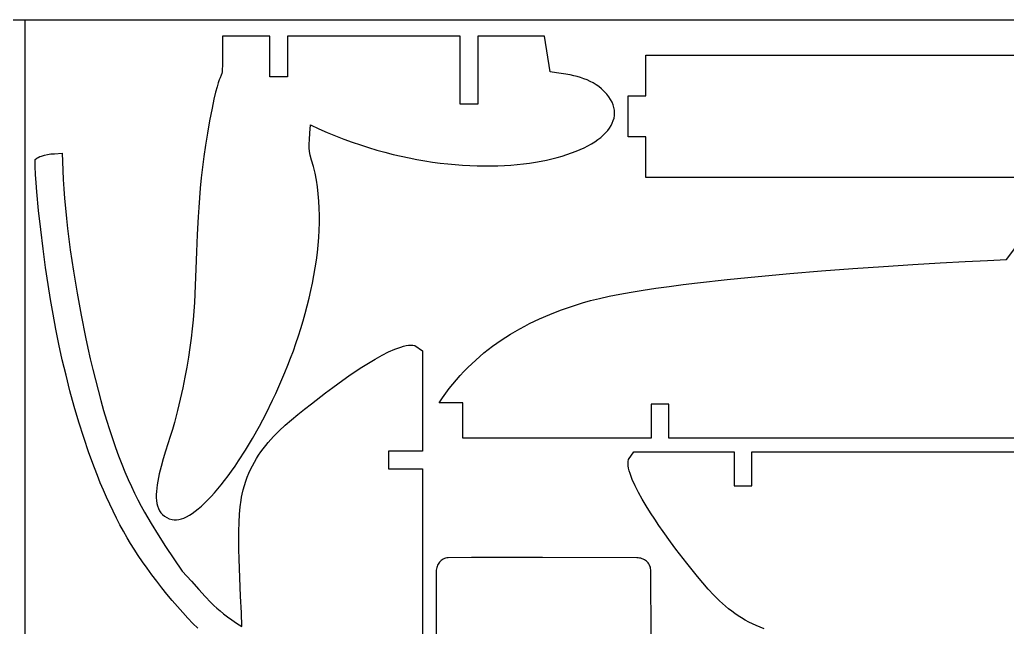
# Model space of a CAD drawing. Extents: x 378 to 958, y 20 to 900.
# Drawn here: x 667.3 to 812.7, y 810.7 to 900.1 of the extents above; entities that cross this region are included whole.
import ezdxf

# ---------------------------------------------------------------- set-up
doc = ezdxf.new("R2010")
doc.units = 0
doc.layers.get('0').update_dxf_attribs({"linetype": 'CONTINUOUS'})

msp = doc.modelspace()

# ---------------------------------------------------------------- linework, layer by layer
at = {"color": 0}
for p, q in [((378.0131, 900.108069), (958.0131, 900.108069)), ((668.0131, 900.108069), (668.0131, 20.108069))]:
    msp.add_line(p, q, dxfattribs=at)
at = {"color": 4}
for p, q in [((697.114705, 897.696905), (697.113758, 894.956351)), ((704.089305, 897.696305), (697.114705, 897.696905)), ((704.088805, 891.696305), (704.089305, 897.696305)), ((706.689305, 897.696105), (706.688805, 891.696105)), ((732.111305, 897.694105), (706.689305, 897.696105)), ((732.111305, 887.693805), (732.111305, 897.694105)), ((744.542005, 897.693105), (734.711405, 897.693905)), ((734.711405, 897.693905), (734.711405, 887.693805)), ((745.365805, 892.419705), (744.542005, 897.693105)), ((697.113758, 894.956351), (697.097831, 893.322868)), ((759.462458, 888.889561), (759.462458, 894.889161)), ((759.462458, 894.889161), (821.457758, 894.889161)), ((697.097831, 893.322868), (697.078116, 892.811568)), ((696.76387, 891.554136), (696.64071, 891.255276)), ((696.942517, 891.97283), (696.76387, 891.554136)), ((697.002913, 892.180433), (696.942517, 891.97283)), ((697.047294, 892.445384), (697.002913, 892.180433)), ((697.078116, 892.811568), (697.047294, 892.445384)), ((706.688805, 891.696105), (704.088805, 891.696305)), ((746.325766, 892.308345), (745.365805, 892.419705)), ((747.323764, 892.168216), (746.325766, 892.308345)), ((748.338782, 891.985372), (747.323764, 892.168216)), ((748.846107, 891.873574), (748.338782, 891.985372)), ((749.349805, 891.745868), (748.846107, 891.873574)), ((749.84725, 891.600509), (749.349805, 891.745868)), ((750.335814, 891.435755), (749.84725, 891.600509)), ((750.812872, 891.249862), (750.335814, 891.435755)), ((696.314451, 890.259114), (696.106444, 889.474043)), ((696.491722, 890.83823), (696.314451, 890.259114)), ((696.64071, 891.255276), (696.491722, 890.83823)), ((751.275795, 891.041088), (750.812872, 891.249862)), ((751.721957, 890.807688), (751.275795, 891.041088)), ((752.148731, 890.54792), (751.721957, 890.807688)), ((752.553489, 890.26004), (752.148731, 890.54792)), ((752.933605, 889.942305), (752.553489, 890.26004)), ((696.106444, 889.474043), (695.865246, 888.439135)), ((753.341615, 889.547924), (752.933605, 889.942305)), ((753.699123, 889.152612), (753.341615, 889.547924)), ((754.006917, 888.756892), (753.699123, 889.152612)), ((754.265785, 888.361288), (754.006917, 888.756892)), ((756.862658, 882.890061), (756.862658, 888.889561)), ((756.862658, 888.889561), (759.462458, 888.889561)), ((695.588405, 887.110505), (695.227895, 885.220903)), ((695.865246, 888.439135), (695.588405, 887.110505)), ((734.711405, 887.693805), (732.111305, 887.693805)), ((754.476515, 887.966322), (754.265785, 888.361288)), ((754.639895, 887.572518), (754.476515, 887.966322)), ((754.756711, 887.180399), (754.639895, 887.572518)), ((754.827753, 886.790489), (754.756711, 887.180399)), ((754.66993, 885.263402), (754.774109, 885.639244)), ((754.774109, 885.639244), (754.835664, 886.019389)), ((754.853808, 886.403311), (754.827753, 886.790489)), ((754.835664, 886.019389), (754.853808, 886.403311)), ((695.227895, 885.220903), (694.909792, 883.409066)), ((709.997028, 883.410486), (710.058905, 884.627905)), ((710.058905, 884.627905), (711.29387, 884.058921)), ((753.842738, 883.813518), (754.109532, 884.166919)), ((754.109532, 884.166919), (754.336854, 884.526716)), ((754.336854, 884.526716), (754.523916, 884.892385)), ((754.523916, 884.892385), (754.66993, 885.263402)), ((694.909792, 883.409066), (694.631059, 881.670075)), ((709.936491, 882.502853), (709.997028, 883.410486)), ((711.29387, 884.058921), (712.52718, 883.521451)), ((712.52718, 883.521451), (713.758046, 883.014972)), ((713.758046, 883.014972), (714.985679, 882.538961)), ((752.396596, 882.474328), (752.8134, 882.796916)), ((752.8134, 882.796916), (753.193884, 883.127993)), ((753.193884, 883.127993), (753.537259, 883.467034)), ((753.537259, 883.467034), (753.842738, 883.813518)), ((759.462458, 882.890061), (756.862658, 882.890061)), ((759.462458, 876.890561), (759.462458, 882.890061)), ((694.631059, 881.670075), (694.388662, 879.999008)), ((709.885092, 881.256043), (709.893707, 881.814781)), ((709.92706, 880.736412), (709.885092, 881.256043)), ((709.893707, 881.814781), (709.936491, 882.502853)), ((714.985679, 882.538961), (716.209293, 882.092894)), ((716.209293, 882.092894), (717.4281, 881.676249)), ((717.4281, 881.676249), (718.641311, 881.288501)), ((718.641311, 881.288501), (719.848139, 880.929127)), ((749.795336, 881.007031), (750.381927, 881.279327)), ((750.381927, 881.279327), (750.936136, 881.562728)), ((750.936136, 881.562728), (751.457176, 881.856711)), ((751.457176, 881.856711), (751.944259, 882.160752)), ((751.944259, 882.160752), (752.396596, 882.474328)), ((669.760237, 879.713431), (669.991652, 879.846001)), ((669.991652, 879.846001), (670.220138, 879.958986)), ((670.220138, 879.958986), (670.446988, 880.054187)), ((670.446988, 880.054187), (670.900958, 880.198428)), ((670.900958, 880.198428), (671.363912, 880.293116)), ((671.363912, 880.293116), (671.846202, 880.352644)), ((671.846202, 880.352644), (672.358179, 880.391402)), ((672.358179, 880.391402), (673.512599, 880.464179)), ((673.512599, 880.464179), (673.536526, 879.228875)), ((694.388662, 879.999008), (694.179563, 878.390946)), ((710.036025, 880.165663), (709.92706, 880.736412)), ((710.228402, 879.453569), (710.036025, 880.165663)), ((719.848139, 880.929127), (721.047796, 880.597604)), ((721.047796, 880.597604), (722.239494, 880.293409)), ((722.239494, 880.293409), (723.422445, 880.016019)), ((723.422445, 880.016019), (724.595862, 879.76491)), ((745.639895, 879.635764), (746.404231, 879.83044)), ((746.404231, 879.83044), (747.140913, 880.039362)), ((747.140913, 880.039362), (747.849152, 880.262005)), ((747.849152, 880.262005), (748.528161, 880.497846)), ((748.528161, 880.497846), (749.177152, 880.746363)), ((749.177152, 880.746363), (749.795336, 881.007031)), ((669.524599, 879.559479), (669.760237, 879.713431)), ((669.549534, 878.488872), (669.524599, 879.559479)), ((669.601577, 877.329232), (669.549534, 878.488872)), ((673.536526, 879.228875), (673.583004, 877.942796)), ((694.179563, 878.390946), (694.000728, 876.840968)), ((710.520605, 878.509905), (710.228402, 879.453569)), ((710.746485, 877.52318), (710.520605, 878.509905)), ((724.595862, 879.76491), (725.758957, 879.539558)), ((725.758957, 879.539558), (726.910941, 879.339441)), ((726.910941, 879.339441), (728.051028, 879.164035)), ((728.051028, 879.164035), (729.178428, 879.012818)), ((729.178428, 879.012818), (730.292355, 878.885264)), ((730.292355, 878.885264), (731.39202, 878.780852)), ((731.39202, 878.780852), (732.476636, 878.699058)), ((732.476636, 878.699058), (733.545415, 878.639358)), ((733.545415, 878.639358), (734.597569, 878.60123)), ((734.597569, 878.60123), (735.63231, 878.584149)), ((735.63231, 878.584149), (736.648851, 878.587594)), ((736.648851, 878.587594), (737.646403, 878.611039)), ((737.646403, 878.611039), (738.624178, 878.653963)), ((738.624178, 878.653963), (739.58139, 878.715841)), ((739.58139, 878.715841), (740.517249, 878.796151)), ((740.517249, 878.796151), (741.430969, 878.894369)), ((741.430969, 878.894369), (742.321761, 879.009972)), ((742.321761, 879.009972), (743.188837, 879.142436)), ((743.188837, 879.142436), (744.03141, 879.291238)), ((744.03141, 879.291238), (744.848692, 879.455855)), ((744.848692, 879.455855), (745.639895, 879.635764)), ((669.678256, 876.093373), (669.601577, 877.329232)), ((673.583004, 877.942796), (673.651485, 876.609534)), ((710.937023, 876.520176), (710.746485, 877.52318)), ((821.457758, 876.890561), (759.462458, 876.890561)), ((669.777099, 874.79411), (669.678256, 876.093373)), ((673.651485, 876.609534), (673.741421, 875.23268)), ((694.000728, 876.840968), (693.849121, 875.344154)), ((711.093082, 875.50195), (710.937023, 876.520176)), ((711.215526, 874.469558), (711.093082, 875.50195)), ((670.031391, 872.056629), (669.777099, 874.79411)), ((673.741421, 875.23268), (673.852264, 873.815828)), ((693.849121, 875.344154), (693.721705, 873.895583)), ((711.305218, 873.424056), (711.215526, 874.469558)), ((673.852264, 873.815828), (673.983467, 872.362569)), ((693.721705, 873.895583), (693.615445, 872.490336)), ((711.363021, 872.366499), (711.305218, 873.424056)), ((670.344674, 869.219304), (670.031391, 872.056629)), ((673.983467, 872.362569), (674.134482, 870.876495)), ((693.527305, 871.123492), (693.393241, 868.485332)), ((693.615445, 872.490336), (693.527305, 871.123492)), ((711.389798, 871.297944), (711.363021, 872.366499)), ((711.386414, 870.219447), (711.389798, 871.297944)), ((674.134482, 870.876495), (674.30476, 869.361199)), ((711.353731, 869.132063), (711.386414, 870.219447)), ((670.697173, 866.384651), (670.344674, 869.219304)), ((674.30476, 869.361199), (674.493754, 867.820272)), ((693.393241, 868.485332), (693.295229, 865.94174)), ((711.292613, 868.036848), (711.353731, 869.132063)), ((674.493754, 867.820272), (674.700916, 866.257307)), ((711.088524, 865.827151), (711.203923, 866.934859)), ((711.203923, 866.934859), (711.292613, 868.036848)), ((671.069112, 863.655185), (670.697173, 866.384651)), ((674.700916, 866.257307), (675.167553, 863.079629)), ((693.295229, 865.94174), (693.20898, 863.453355)), ((710.94728, 864.714781), (711.088524, 865.827151)), ((812.592163, 864.821627), (813.813063, 866.455527)), ((710.781054, 863.598803), (710.94728, 864.714781)), ((789.955013, 863.485837), (794.456444, 863.800922)), ((794.456444, 863.800922), (798.762968, 864.07969)), ((798.762968, 864.07969), (802.802194, 864.321641)), ((802.802194, 864.321641), (806.501729, 864.526279)), ((806.501729, 864.526279), (809.789183, 864.693107)), ((809.789183, 864.693107), (812.592163, 864.821627)), ((671.440712, 861.133422), (671.069112, 863.655185)), ((675.167553, 863.079629), (675.700288, 859.856903)), ((693.20898, 863.453355), (693.110208, 860.980813)), ((710.377111, 861.360252), (710.59071, 862.480275)), ((710.59071, 862.480275), (710.781054, 863.598803)), ((771.448065, 861.872264), (776.005202, 862.327647)), ((776.005202, 862.327647), (780.657001, 862.748702)), ((780.657001, 862.748702), (785.331068, 863.134931)), ((785.331068, 863.134931), (789.955013, 863.485837)), ((671.792199, 858.921879), (671.440712, 861.133422)), ((693.110208, 860.980813), (692.974627, 858.484753)), ((710.14112, 860.23979), (710.377111, 861.360252)), ((762.90734, 860.860502), (764.948205, 861.125911)), ((764.948205, 861.125911), (767.05798, 861.38305)), ((767.05798, 861.38305), (771.448065, 861.872264)), ((675.700288, 859.856903), (676.294737, 856.617866)), ((709.883601, 859.119945), (710.14112, 860.23979)), ((752.616006, 859.097834), (754.053382, 859.411564)), ((754.053382, 859.411564), (755.613961, 859.717397)), ((755.613961, 859.717397), (757.288696, 860.015269)), ((757.288696, 860.015269), (759.068536, 860.305119)), ((759.068536, 860.305119), (760.944434, 860.586884)), ((760.944434, 860.586884), (762.90734, 860.860502)), ((672.164459, 856.770836), (671.792199, 858.921879)), ((692.974627, 858.484753), (692.885444, 857.215603)), ((709.30743, 856.88633), (709.605416, 858.001773)), ((709.605416, 858.001773), (709.883601, 859.119945)), ((748.500752, 857.918503), (750.147063, 858.446927)), ((750.147063, 858.446927), (751.310884, 858.776267)), ((751.310884, 858.776267), (752.616006, 859.097834)), ((672.578207, 854.571877), (672.164459, 856.770836)), ((676.294737, 856.617866), (676.946517, 853.391254)), ((692.885444, 857.215603), (692.777951, 855.925812)), ((708.990505, 855.774671), (709.30743, 856.88633)), ((743.816565, 856.085799), (745.335265, 856.740668)), ((745.335265, 856.740668), (746.89674, 857.350659)), ((746.89674, 857.350659), (748.500752, 857.918503)), ((692.777951, 855.925812), (692.649112, 854.61046)), ((708.655506, 854.667854), (708.990505, 855.774671)), ((741.619239, 855.013378), (742.340878, 855.383322)), ((742.340878, 855.383322), (743.07333, 855.740682)), ((743.07333, 855.740682), (743.816565, 856.085799)), ((673.034037, 852.334145), (672.578207, 854.571877)), ((692.649112, 854.61046), (692.495892, 853.264627)), ((708.303295, 853.566933), (708.655506, 854.667854)), ((738.841405, 853.400935), (739.519495, 853.824628)), ((739.519495, 853.824628), (740.208518, 854.234373)), ((740.208518, 854.234373), (740.908442, 854.630509)), ((740.908442, 854.630509), (741.619239, 855.013378)), ((673.532543, 850.066782), (673.034037, 852.334145)), ((676.946517, 853.391254), (677.292537, 851.791588)), ((692.495892, 853.264627), (692.315255, 851.883392)), ((707.550692, 851.387005), (707.934736, 852.472965)), ((707.934736, 852.472965), (708.303295, 853.566933)), ((723.780646, 852.056196), (724.163862, 852.145241)), ((724.163862, 852.145241), (724.523641, 852.202604)), ((724.523641, 852.202604), (724.857878, 852.226233)), ((724.857878, 852.226233), (725.164466, 852.214075)), ((725.164466, 852.214075), (725.441299, 852.164079)), ((725.441299, 852.164079), (726.575399, 851.376279)), ((736.873021, 852.04275), (737.518138, 852.510337)), ((737.518138, 852.510337), (738.174276, 852.962952)), ((738.174276, 852.962952), (738.841405, 853.400935)), ((677.292537, 851.791588), (677.651247, 850.205805)), ((692.315255, 851.883392), (692.104165, 850.461836)), ((707.152026, 850.31011), (707.550692, 851.387005)), ((719.624607, 850.167751), (720.618846, 850.71819)), ((720.618846, 850.71819), (721.586742, 851.207577)), ((721.586742, 851.207577), (722.511443, 851.619494)), ((722.511443, 851.619494), (722.95233, 851.79127)), ((722.95233, 851.79127), (723.3761, 851.937522)), ((723.3761, 851.937522), (723.780646, 852.056196)), ((726.575399, 851.376279), (726.571599, 836.615679)), ((735.004096, 850.54674), (735.61597, 851.061292)), ((735.61597, 851.061292), (736.238956, 851.559849)), ((736.238956, 851.559849), (736.873021, 852.04275)), ((674.074316, 847.778931), (673.532543, 850.066782)), ((677.651247, 850.205805), (678.022097, 848.637496)), ((692.104165, 850.461836), (691.859586, 848.995038)), ((706.314284, 848.187738), (706.739603, 849.243336)), ((706.739603, 849.243336), (707.152026, 850.31011)), ((717.624499, 848.949393), (718.620874, 849.572679)), ((718.620874, 849.572679), (719.624607, 850.167751)), ((733.23543, 848.903693), (733.813796, 849.468281)), ((733.813796, 849.468281), (734.403361, 850.01585)), ((734.403361, 850.01585), (735.004096, 850.54674)), ((674.659951, 845.479735), (674.074316, 847.778931)), ((678.022097, 848.637496), (678.404542, 847.090254)), ((691.859586, 848.995038), (691.578482, 847.478077)), ((705.876934, 847.144373), (706.314284, 848.187738)), ((715.72122, 847.683853), (716.65233, 848.314311)), ((716.65233, 848.314311), (717.624499, 848.949393)), ((732.112417, 847.722091), (732.668294, 848.321743)), ((732.668294, 848.321743), (733.23543, 848.903693)), ((678.404542, 847.090254), (678.798032, 845.567671)), ((691.578482, 847.478077), (691.257818, 845.906034)), ((705.428416, 846.114295), (705.876934, 847.144373)), ((713.34274, 845.98441), (714.848018, 847.074438)), ((714.848018, 847.074438), (715.72122, 847.683853)), ((730.512639, 845.813511), (731.03456, 846.468317)), ((731.03456, 846.468317), (731.567829, 847.104396)), ((731.567829, 847.104396), (732.112417, 847.722091)), ((675.290039, 843.178337), (674.659951, 845.479735)), ((678.798032, 845.567671), (679.202019, 844.07334)), ((691.257818, 845.906034), (690.894558, 844.273988)), ((704.50133, 844.09823), (704.969594, 845.098563)), ((704.969594, 845.098563), (705.428416, 846.114295)), ((710.20702, 843.589859), (712.271299, 845.175579)), ((712.271299, 845.175579), (713.34274, 845.98441)), ((729.502961, 844.446357), (730.002096, 845.139638)), ((730.002096, 845.139638), (730.512639, 845.813511)), ((679.202019, 844.07334), (679.615957, 842.610851)), ((690.894558, 844.273988), (690.485665, 842.577018)), ((703.539931, 842.147989), (704.50133, 844.09823)), ((709.204026, 842.809627), (710.20702, 843.589859)), ((729.015263, 843.733327), (729.502961, 844.446357)), ((732.512263, 843.732527), (729.015263, 843.733327)), ((732.511163, 838.536227), (732.512263, 843.732527)), ((760.242963, 843.526127), (760.241863, 838.529027)), ((762.841263, 843.525427), (760.242963, 843.526127)), ((762.840163, 838.528327), (762.841263, 843.525427)), ((675.965174, 840.883879), (675.290039, 843.178337)), ((679.615957, 842.610851), (680.039297, 841.183798)), ((690.485665, 842.577018), (690.028105, 840.810205)), ((702.551128, 840.272021), (703.539931, 842.147989)), ((707.277678, 841.241779), (708.226155, 842.02911)), ((708.226155, 842.02911), (709.204026, 842.809627)), ((676.685949, 838.605503), (675.965174, 840.883879)), ((680.039297, 841.183798), (680.471491, 839.795772)), ((690.028105, 840.810205), (689.746612, 839.819219)), ((706.362862, 840.441108), (707.277678, 841.241779)), ((680.471491, 839.795772), (680.911992, 838.450366)), ((689.746612, 839.819219), (689.426581, 838.775065)), ((701.541826, 838.478773), (702.551128, 840.272021)), ((704.651299, 838.773629), (705.48598, 839.620567)), ((705.48598, 839.620567), (706.362862, 840.441108)), ((677.452957, 836.352353), (676.685949, 838.605503)), ((680.911992, 838.450366), (681.36025, 837.151171)), ((689.426581, 838.775065), (688.733756, 836.584138)), ((700.518933, 836.776692), (701.541826, 838.478773)), ((703.487747, 837.439447), (703.86309, 837.893766)), ((703.86309, 837.893766), (704.251119, 838.338221)), ((704.251119, 838.338221), (704.651299, 838.773629)), ((760.241863, 838.529027), (732.511163, 838.536227)), ((842.489663, 838.507727), (762.840163, 838.528327)), ((678.266791, 834.133572), (677.452957, 836.352353)), ((681.36025, 837.151171), (681.81572, 835.901781)), ((688.733756, 836.584138), (688.392384, 835.465804)), ((699.489355, 835.174226), (700.518933, 836.776692)), ((702.443168, 836.009153), (702.777252, 836.497957)), ((702.777252, 836.497957), (703.125623, 836.97445)), ((703.125623, 836.97445), (703.487747, 837.439447)), ((721.573899, 836.616779), (721.573199, 834.017879)), ((726.571599, 836.615679), (721.573899, 836.616779)), ((756.91114, 835.36999), (757.69884, 836.50409)), ((757.69884, 836.50409), (772.45954, 836.50039)), ((772.45954, 836.50039), (772.45834, 831.50269)), ((775.05724, 831.50189), (775.05834, 836.49959)), ((775.05834, 836.49959), (854.70784, 836.47899)), ((681.81572, 835.901781), (682.277852, 834.705786)), ((682.277852, 834.705786), (682.746099, 833.566779)), ((688.392384, 835.465804), (688.075321, 834.351185)), ((698.974219, 834.412989), (699.489355, 835.174226)), ((701.53197, 834.460714), (701.819993, 834.991347)), ((701.819993, 834.991347), (702.123903, 835.507222)), ((702.123903, 835.507222), (702.443168, 836.009153)), ((756.848968, 834.786585), (756.861134, 835.093165)), ((756.872589, 834.452355), (756.848968, 834.786585)), ((756.861134, 835.093165), (756.91114, 835.36999)), ((678.691452, 833.039926), (678.266791, 834.133572)), ((682.746099, 833.566779), (683.229157, 832.454824)), ((687.798278, 833.254499), (687.576967, 832.189968)), ((688.075321, 834.351185), (687.798278, 833.254499)), ((697.947565, 832.975785), (698.460001, 833.679823)), ((698.460001, 833.679823), (698.974219, 834.412989)), ((700.768566, 832.772098), (701.005723, 833.351905)), ((701.005723, 833.351905), (701.260369, 833.914505)), ((701.260369, 833.914505), (701.53197, 834.460714)), ((721.573199, 834.017879), (726.570899, 834.016779)), ((726.570899, 834.016779), (726.550299, 754.367279)), ((756.929945, 834.092581), (756.872589, 834.452355)), ((757.018983, 833.709369), (756.929945, 834.092581)), ((757.13765, 833.304827), (757.018983, 833.709369)), ((757.283896, 832.88106), (757.13765, 833.304827)), ((679.128043, 831.958301), (678.691452, 833.039926)), ((679.576636, 830.889839), (679.128043, 831.958301)), ((683.229157, 832.454824), (683.707892, 831.402671)), ((687.576967, 832.189968), (687.492121, 831.674204)), ((696.931494, 831.659315), (697.437775, 832.301931)), ((697.437775, 832.301931), (697.947565, 832.975785)), ((700.348852, 831.557599), (700.549431, 832.174268)), ((700.549431, 832.174268), (700.768566, 832.772098)), ((757.455666, 832.440175), (757.283896, 832.88106)), ((757.867573, 831.515476), (757.455666, 832.440175)), ((680.037307, 829.835683), (679.576636, 830.889839)), ((683.707892, 831.402671), (684.184529, 830.403171)), ((684.184529, 830.403171), (684.661296, 829.449176)), ((687.383867, 830.684567), (687.364387, 830.214249)), ((687.4271, 831.171811), (687.383867, 830.684567)), ((687.492121, 831.674204), (687.4271, 831.171811)), ((695.44234, 829.929466), (695.932913, 830.472027)), ((695.932913, 830.472027), (696.429586, 831.048996)), ((696.429586, 831.048996), (696.931494, 831.659315)), ((700.005499, 830.264479), (700.167364, 830.921274)), ((700.167364, 830.921274), (700.348852, 831.557599)), ((758.356953, 830.54758), (757.867573, 831.515476)), ((758.907385, 829.553339), (758.356953, 830.54758)), ((772.45834, 831.50269), (775.05724, 831.50189)), ((680.510129, 828.796977), (680.037307, 829.835683)), ((684.661296, 829.449176), (685.14042, 828.533537)), ((687.364387, 830.214249), (687.370623, 829.762635)), ((687.370623, 829.762635), (687.404541, 829.331502)), ((687.404541, 829.331502), (687.468102, 828.922628)), ((687.468102, 828.922628), (687.563272, 828.537791)), ((694.015848, 828.518786), (694.482944, 828.951789)), ((694.482944, 828.951789), (694.958729, 829.422368)), ((694.958729, 829.422368), (695.44234, 829.929466)), ((699.723033, 828.416206), (699.845689, 829.405122)), ((699.845689, 829.405122), (699.920735, 829.85209)), ((699.920735, 829.85209), (700.005499, 830.264479)), ((759.502452, 828.549602), (758.907385, 829.553339)), ((680.995176, 827.774862), (680.510129, 828.796977)), ((681.492522, 826.770482), (680.995176, 827.774862)), ((685.14042, 828.533537), (685.624127, 827.649106)), ((685.624127, 827.649106), (686.114644, 826.788736)), ((687.563272, 828.537791), (687.692014, 828.178767)), ((687.692014, 828.178767), (687.856293, 827.847335)), ((687.856293, 827.847335), (688.058071, 827.545272)), ((688.058071, 827.545272), (688.299314, 827.274356)), ((692.251624, 827.183641), (692.67533, 827.455785)), ((692.67533, 827.455785), (693.111178, 827.769728)), ((693.111178, 827.769728), (693.558305, 828.124413)), ((693.558305, 828.124413), (694.015848, 828.518786)), ((699.634103, 827.315254), (699.723033, 828.416206)), ((760.125734, 827.553221), (759.502452, 828.549602)), ((760.760813, 826.581047), (760.125734, 827.553221)), ((682.002242, 825.78498), (681.492522, 826.770482)), ((686.114644, 826.788736), (686.614199, 825.945279)), ((688.299314, 827.274356), (688.581985, 827.036363)), ((688.581985, 827.036363), (688.908047, 826.833072)), ((688.908047, 826.833072), (689.279466, 826.66626)), ((689.279466, 826.66626), (689.698205, 826.537705)), ((689.698205, 826.537705), (690.012737, 826.48769)), ((690.012737, 826.48769), (690.345456, 826.486865)), ((690.345456, 826.486865), (690.695497, 826.534175)), ((690.695497, 826.534175), (691.061998, 826.628564)), ((691.061998, 826.628564), (691.444095, 826.768975)), ((691.444095, 826.768975), (691.840925, 826.954353)), ((691.840925, 826.954353), (692.251624, 827.183641)), ((699.543703, 824.847325), (699.575469, 826.119787)), ((699.575469, 826.119787), (699.634103, 827.315254)), ((761.391268, 825.649931), (760.760813, 826.581047)), ((682.52441, 824.819498), (682.002242, 825.78498)), ((683.059099, 823.875179), (682.52441, 824.819498)), ((686.614199, 825.945279), (687.649328, 824.280507)), ((699.535374, 823.515391), (699.543703, 824.847325)), ((762.000682, 824.776722), (761.391268, 825.649931)), ((763.090708, 823.271434), (762.000682, 824.776722)), ((683.557444, 823.040493), (683.059099, 823.875179)), ((687.649328, 824.280507), (688.747327, 822.597607)), ((699.547053, 822.141506), (699.535374, 823.515391)), ((763.89954, 822.19999), (763.090708, 823.271434)), ((684.107126, 822.16624), (683.557444, 823.040493)), ((684.702832, 821.259752), (684.107126, 822.16624)), ((688.747327, 822.597607), (691.203199, 818.948679)), ((699.575312, 820.743191), (699.547053, 822.141506)), ((765.485259, 820.135711), (763.89954, 822.19999)), ((685.339251, 820.328366), (684.702832, 821.259752)), ((686.01107, 819.379416), (685.339251, 820.328366)), ((699.667848, 817.943359), (699.575312, 820.743191)), ((729.081832, 820.282827), (728.972737, 820.138452)), ((729.202832, 820.414949), (729.081832, 820.282827)), ((729.335132, 820.533633), (729.202832, 820.414949)), ((729.478127, 820.637698), (729.335132, 820.533633)), ((729.631212, 820.72596), (729.478127, 820.637698)), ((729.793781, 820.797239), (729.631212, 820.72596)), ((729.965229, 820.85035), (729.793781, 820.797239)), ((730.144952, 820.884111), (729.965229, 820.85035)), ((730.332344, 820.89734), (730.144952, 820.884111)), ((733.80954, 820.935514), (730.332344, 820.89734)), ((737.286879, 820.957745), (733.80954, 820.935514)), ((744.241844, 820.965827), (737.286879, 820.957745)), ((758.151944, 820.91664), (744.241844, 820.965827)), ((758.348893, 820.907344), (758.151944, 820.91664)), ((758.542035, 820.881265), (758.348893, 820.907344)), ((758.730166, 820.839094), (758.542035, 820.881265)), ((758.91208, 820.781521), (758.730166, 820.839094)), ((759.086574, 820.709237), (758.91208, 820.781521)), ((759.252442, 820.622931), (759.086574, 820.709237)), ((759.40848, 820.523293), (759.252442, 820.622931)), ((759.553482, 820.411015), (759.40848, 820.523293)), ((759.686244, 820.286786), (759.553482, 820.411015)), ((759.805561, 820.151296), (759.686244, 820.286786)), ((759.910228, 820.005236), (759.805561, 820.151296)), ((686.712978, 818.420237), (686.01107, 819.379416)), ((691.203199, 818.948679), (692.553637, 817.48018)), ((728.593244, 818.88404), (728.574469, 805.101102)), ((728.60206, 819.081084), (728.593244, 818.88404)), ((728.627017, 819.274151), (728.60206, 819.081084)), ((728.66751, 819.462059), (728.627017, 819.274151)), ((728.722933, 819.643626), (728.66751, 819.462059)), ((728.792683, 819.817669), (728.722933, 819.643626)), ((728.876152, 819.983005), (728.792683, 819.817669)), ((728.972737, 820.138452), (728.876152, 819.983005)), ((759.99904, 819.849296), (759.910228, 820.005236)), ((760.070792, 819.684166), (759.99904, 819.849296)), ((760.124281, 819.510537), (760.070792, 819.684166)), ((760.1583, 819.329098), (760.124281, 819.510537)), ((760.171644, 819.14054), (760.1583, 819.329098)), ((760.209375, 815.699715), (760.171644, 819.14054)), ((766.265492, 819.132717), (765.485259, 820.135711)), ((767.04601, 818.154846), (766.265492, 819.132717)), ((687.439662, 817.458162), (686.712978, 818.420237)), ((688.185812, 816.500529), (687.439662, 817.458162)), ((692.553637, 817.48018), (693.644709, 816.261833)), ((699.785548, 815.256065), (699.667848, 817.943359)), ((767.833342, 817.206368), (767.04601, 818.154846)), ((688.946114, 815.55467), (688.185812, 816.500529)), ((693.644709, 816.261833), (694.570025, 815.232475)), ((768.634016, 816.291553), (767.833342, 817.206368)), ((769.45456, 815.41467), (768.634016, 816.291553)), ((689.715256, 814.627921), (688.946114, 815.55467)), ((690.487928, 813.727616), (689.715256, 814.627921)), ((694.570025, 815.232475), (695.423199, 814.330941)), ((695.423199, 814.330941), (695.851986, 813.908995)), ((699.900976, 812.821481), (699.785548, 815.256065)), ((760.230924, 812.258738), (760.209375, 815.699715)), ((770.301502, 814.57999), (769.45456, 815.41467)), ((770.736913, 814.179809), (770.301502, 814.57999)), ((691.258816, 812.861091), (690.487928, 813.727616)), ((695.851986, 813.908995), (696.297842, 813.496068)), ((696.297842, 813.496068), (696.772467, 813.084516)), ((696.772467, 813.084516), (697.287565, 812.666693)), ((771.181371, 813.791781), (770.736913, 814.179809)), ((771.635692, 813.416438), (771.181371, 813.791781)), ((772.100693, 813.054314), (771.635692, 813.416438)), ((772.57719, 812.705943), (772.100693, 813.054314)), ((692.02261, 812.03568), (691.258816, 812.861091)), ((692.773996, 811.258718), (692.02261, 812.03568)), ((697.287565, 812.666693), (697.854835, 812.234953)), ((697.854835, 812.234953), (698.48598, 811.781651)), ((698.48598, 811.781651), (699.192701, 811.299141)), ((699.986699, 810.779779), (699.900976, 812.821481)), ((760.237657, 805.376477), (760.230924, 812.258738)), ((773.065998, 812.371858), (772.57719, 812.705943)), ((773.567934, 812.052594), (773.065998, 812.371858)), ((774.083813, 811.748683), (773.567934, 812.052594)), ((774.614452, 811.460661), (774.083813, 811.748683)), ((775.160667, 811.189059), (774.614452, 811.460661)), ((693.507663, 810.537539), (692.773996, 811.258718)), ((699.192701, 811.299141), (699.986699, 810.779779)), ((775.723273, 810.934413), (775.160667, 811.189059)), ((776.303087, 810.697256), (775.723273, 810.934413)), ((776.900925, 810.478121), (776.303087, 810.697256))]:
    msp.add_line(p, q, dxfattribs=at)

doc.saveas('drawing.dxf')
